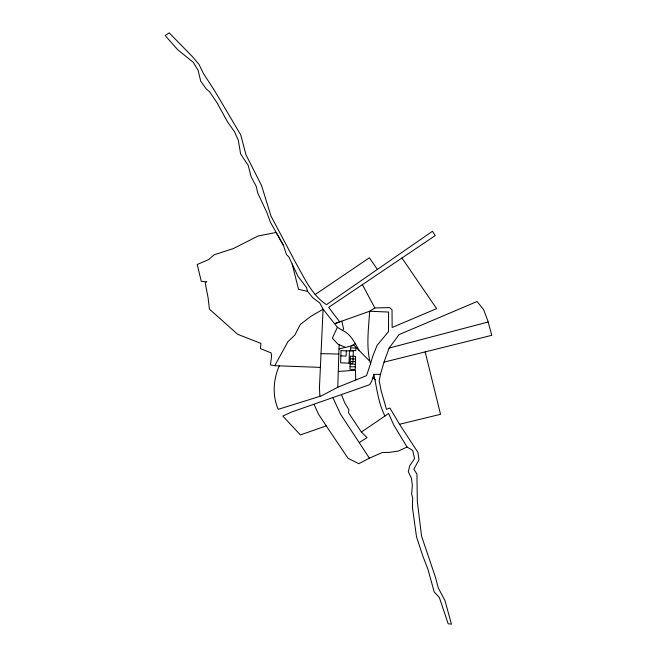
<?xml version="1.0" encoding="UTF-8"?>
<svg xmlns="http://www.w3.org/2000/svg" width="657" height="657" viewBox="0 0 657 657"><rect width="100%" height="100%" fill="white"/><g stroke="black" fill="none" stroke-linecap="round" stroke-linejoin="round"><path stroke-width="0.99" d="M384.025 362.13L491.806 335.325L487.855 320.887L483.593 309.578L477.056 301.514L399.062 334.61L389.125 348.062L384.025 362.13L380.419 374.35L373.8 374.35C376.888 388.271 378.276 402.963 384.936 416.012L361.391 432.051L348.424 412.612L348.941 409.779L344.818 403.086L341.418 394.512M279.332 365.867C273.222 379.163 272.187 395.916 278.256 409.311L321.528 395.851L337.78 387.26L339.127 344.67L337.731 343.956L332.36 338.199L337.37 327.276L323.08 309.201L319.762 302.926L312.863 297.81L307.583 291.38L306.449 287.462L297.966 276.31L288.743 256.764L286.542 254.702L283.413 245.34L276.162 232.447L258.185 235.962L233.416 248.527L214.272 254.744L208.647 259.556L197.215 264.5L201.288 281.368L206.848 281.689L205.198 282.83L208.113 297.925L209.427 309.143L237.694 334.323L260.928 343.406L260.459 348.629L271.086 352.875L271.587 356.127L270.421 364.89L274.733 365.694L320.353 367.386M346.28 350.813L346.116 356.061L340.868 355.889M349.039 363.116L349.434 350.92M337.78 387.26L366.54 375.632L370.515 363.764C365.859 346.888 368.651 328.746 369.636 311.237L374.827 307.961L389.486 307.616L392.015 309.71L392.147 327.473L436.626 308.634L401.87 257.905M380.419 374.35L379.212 380.945L381.175 390.841L386.456 409.319L389.921 408.03L399.538 424.274L417.934 452.386L418.985 459.686L413.894 469.238L416.94 474.173L417.318 501.505L421.556 536.087L435.55 577.602L438.301 587.941L444.994 600.67L451.466 624.15L448.148 623.78L439.361 597.476L434.187 591.875L427.896 569.126L422.821 556.085L416.489 536.744L412.391 507.007L412.653 497.998L411.635 494.056L412.341 485.236L411.413 478.148L408.326 471.8L409.722 465.69L414.551 458.701L412.703 450.456L407.069 447.031L393.781 425.079L388.624 413.458L384.936 416.012M370.515 363.764L372.954 355.692L377.085 345.385L388.517 331.621L388.583 312.05L369.636 311.237L334.815 323.63L339.726 321.873L328.672 307.353L435.238 235.584L432.454 231.272L326.513 304.643C311.5 294.87 304.125 277.402 295.51 262.365L270.947 215.981L261.576 185.603L245.981 154.756L240.758 134.94L214.782 90.995L203.235 73.19L199.046 64.427L192.263 56.461L169.186 32.85L165.194 35.577L177.653 49.661L193.437 62.489L198.2 70.611L200.672 81.082L206.265 88.958L209.591 91.783L216.646 102.122L227.642 122.03L234.459 131.663L238.286 140.179L240.651 154.025L248.165 165.227L251.105 176.766L256.296 186.522L257.708 192.977L266.775 212.318L270.421 222.238L283.413 245.34M373.907 374.72L371.681 381.241L369.735 384.657L291.609 412.029L282.814 416.053L300.389 434.95L326.233 425.867L347.996 458.266L358.771 463.694L369.39 458.167L382.456 452.443L388.87 452.427L398.356 451.063L407.069 447.031M359.305 350.633C354.731 343.217 351.175 334.175 342.617 330.496L343.586 328.672L341.771 321.15M274.733 365.694L287.914 341.73L294.779 335.144L300.413 324.369L310.662 316.493L323.08 309.201L319.442 387.819L319.902 396.368M315.171 294.558L369.349 257.79L377.389 269.403M359.387 442.498L367.025 437.619L361.391 432.051M350.978 346.034L355.174 343.701M389.125 348.062L488.159 322.012M338.987 348.99L354.008 345.286L369.3 360.718M399.538 424.274L440.527 414.321L425.178 351.889M338.265 371.451L355.437 370.236L355.749 380.001M320.977 353.63L338.823 354.057M350.296 358.821L355.544 358.993M350.214 361.449L355.462 361.613M350.124 364.068L355.371 364.241M350.041 366.696L355.289 366.861M307.583 291.38L298.549 289.335L292.184 264.048M339.127 344.67L345.451 347.397M337.37 327.276L342.617 330.496M372.856 377.791L375.434 379.836M326.233 425.867L318.604 414.37L314.054 404.416M369.39 458.167L340.564 414.206L332.803 397.51M362.278 284.382L374.827 307.961M341.032 350.649L340.638 362.845L352.908 363.239L353.302 351.043L341.032 350.649M350.378 356.201L349.959 369.316L355.207 369.489L355.626 356.373L350.378 356.201M350.649 347.865L350.567 350.493L355.815 350.666L355.897 348.038L350.649 347.865"/></g></svg>
